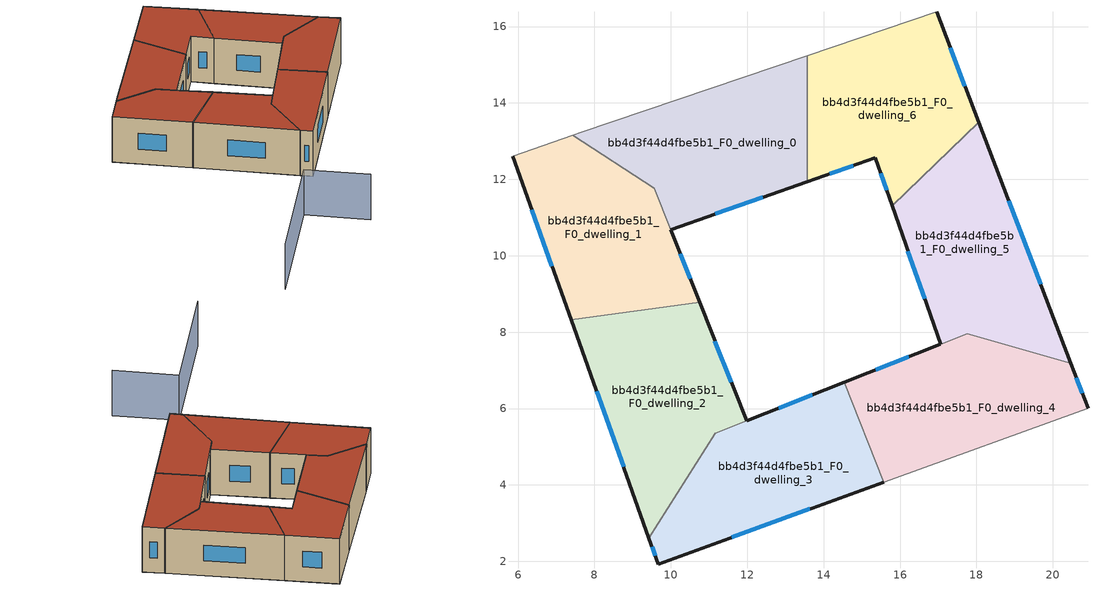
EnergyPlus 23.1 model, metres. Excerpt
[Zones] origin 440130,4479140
bb4d3f44d4fbe5b1_F0_dwelling_0
 floor ground (EU_floor_Construction): 13.57,11.94 13.57,15.24 7.66,13.24 7.43,13.16 9.56,11.77 9.99,10.69 z0
 wall outside (EU_wall_Construction): 13.57,11.94 9.99,10.69 z0:3
 wall adiabatic (EU_wall_Construction): 7.43,13.16 7.66,13.24 13.57,15.24 z0:3
 wall to bb4d3f44d4fbe5b1_F0_dwelling_6 (EU_wall_Construction): 13.57,15.24 13.57,11.94 z0:3
 wall to bb4d3f44d4fbe5b1_F0_dwelling_1 (EU_wall_Construction): 9.99,10.69 9.56,11.77 7.43,13.16 z0:3
 window (EU_Window_Construction): 12.4,11.53 11.16,11.1 z0.98:2.02
 roof outside (EU_roof_Construction): 13.57,15.24 13.57,11.94 9.99,10.69 9.56,11.77 7.43,13.16 7.66,13.24 z3
bb4d3f44d4fbe5b1_F0_dwelling_1
 floor ground (EU_floor_Construction): 10.75,8.78 9.99,10.69 9.56,11.77 7.43,13.16 5.85,12.61 7.39,8.32 z0
 wall outside (EU_wall_Construction): 10,10.68 10.75,8.78 / 7.39,8.32 5.85,12.61 z0:3
 wall adiabatic (EU_wall_Construction): 5.85,12.61 7.43,13.16 z0:3
 wall to bb4d3f44d4fbe5b1_F0_dwelling_2 (EU_wall_Construction): 10.75,8.78 7.39,8.32 z0:3
 window (EU_Window_Construction): 10.24,10.06 10.5,9.4 / 6.89,9.72 6.36,11.21 z0.98:2.02
 roof outside (EU_roof_Construction): 9.56,11.77 10,10.68 10.75,8.78 7.39,8.32 5.85,12.61 7.43,13.16 z3
bb4d3f44d4fbe5b1_F0_dwelling_2
 floor ground (EU_floor_Construction): 9.43,2.61 11.16,5.35 11.98,5.68 10.75,8.78 7.39,8.32 z0
 wall outside (EU_wall_Construction): 9.43,2.61 7.39,8.32 / 10.75,8.78 11.98,5.68 z0:3
 wall to bb4d3f44d4fbe5b1_F0_dwelling_3 (EU_wall_Construction): 11.98,5.68 11.16,5.35 9.43,2.61 z0:3
 window (EU_Window_Construction): 8.76,4.48 8.05,6.45 / 11.15,7.76 11.58,6.69 z0.98:2.02
 roof outside (EU_roof_Construction): 10.75,8.78 11.98,5.68 11.16,5.35 9.43,2.61 7.39,8.32 z3
bb4d3f44d4fbe5b1_F0_dwelling_3
 floor ground (EU_floor_Construction): 15.57,4.07 14.54,6.69 11.98,5.68 11.16,5.35 9.43,2.61 9.67,1.93 z0
 wall outside (EU_wall_Construction): 11.99,5.68 14.54,6.69 / 15.57,4.07 9.67,1.93 9.43,2.61 z0:3
 wall to bb4d3f44d4fbe5b1_F0_dwelling_4 (EU_wall_Construction): 14.54,6.69 15.57,4.07 z0:3
 window (EU_Window_Construction): 12.82,6.01 13.71,6.36 / 13.64,3.37 11.6,2.63 / 9.59,2.15 9.51,2.39 z0.98:2.02
 roof outside (EU_roof_Construction): 14.54,6.69 15.57,4.07 9.67,1.93 9.43,2.61 11.16,5.35 11.99,5.68 z3
bb4d3f44d4fbe5b1_F0_dwelling_4
 floor ground (EU_floor_Construction): 20.92,6.01 20.47,7.19 17.76,7.96 17.05,7.69 14.54,6.69 15.57,4.07 z0
 wall outside (EU_wall_Construction): 20.47,7.19 20.92,6.01 / 14.54,6.69 17.05,7.69 z0:3
 wall adiabatic (EU_wall_Construction): 20.92,6.01 15.57,4.07 z0:3
 wall to bb4d3f44d4fbe5b1_F0_dwelling_5 (EU_wall_Construction): 17.06,7.69 17.76,7.96 20.47,7.19 z0:3
 window (EU_Window_Construction): 20.62,6.81 20.77,6.4 / 15.36,7.02 16.23,7.36 z0.98:2.02
 roof outside (EU_roof_Construction): 20.47,7.19 20.92,6.01 15.57,4.07 14.54,6.69 17.06,7.69 17.76,7.96 z3
bb4d3f44d4fbe5b1_F0_dwelling_5
 floor ground (EU_floor_Construction): 20.47,7.19 18.06,13.5 15.79,11.31 17.06,7.69 17.76,7.97 z0
 wall outside (EU_wall_Construction): 18.06,13.5 20.47,7.19 / 17.06,7.69 15.79,11.31 z0:3
 wall to bb4d3f44d4fbe5b1_F0_dwelling_6 (EU_wall_Construction): 15.79,11.31 18.06,13.5 z0:3
 window (EU_Window_Construction): 18.85,11.44 19.68,9.26 / 16.64,8.87 16.21,10.12 z0.98:2.02
 roof outside (EU_roof_Construction): 18.06,13.5 20.47,7.19 17.76,7.97 17.06,7.69 15.79,11.31 z3
bb4d3f44d4fbe5b1_F0_dwelling_6
 floor ground (EU_floor_Construction): 18.06,13.5 16.96,16.38 13.57,15.24 13.57,11.94 15.35,12.57 15.79,11.31 z0
 wall outside (EU_wall_Construction): 15.79,11.31 15.35,12.57 13.57,11.94 / 16.96,16.38 18.06,13.5 z0:3
 wall adiabatic (EU_wall_Construction): 13.57,15.24 16.96,16.38 z0:3
 window (EU_Window_Construction): 15.65,11.72 15.49,12.15 / 14.77,12.36 14.15,12.14 / 17.32,15.44 17.7,14.44 z0.98:2.02
 roof outside (EU_roof_Construction): 16.96,16.38 18.06,13.5 15.79,11.31 15.35,12.57 13.57,11.94 13.57,15.24 z3
shading: -1.5,-2.11 5.86,0.56 / 5.86,0.56 7.15,-3.01 z0:3
[Building]
EU S2 Campaign: North Axis=0; Terrain=City; Solar Distribution=FullExterior
[Site:Location]
Madrid: Latitude=40.5; Longitude=-3.5; Time Zone=1; Elevation=609
[SizingPeriod:WeatherFileDays]
AnnualSizingPeriod: Begin Month=1; Begin Day of Month=1; End Month=12; End Day of Month=31; Day of Week for Start Day=Monday; Use Weather File Daylight Saving Period=No; Use Weather File Rain and Snow Indicators=No
[MATERIAL]
EU_InternalMass_Material: Roughness=MediumRough; Thickness=0.1; Conductivity=1; Density=1800; Specific Heat=900; Thermal Absorptance=0.9; Solar Absorptance=0.7; Visible Absorptance=0.7
[MATERIAL:NOMASS] Roughness=MediumRough; Thermal Absorptance=0.9; Solar Absorptance=0.7; Visible Absorptance=0.7
Name | Thermal Resistance
EU_wall_NoMass | 0.380735
EU_roof_NoMass | 0.646412
EU_floor_NoMass | 0.834376
[WINDOWMATERIAL:SIMPLEGLAZINGSYSTEM]
EU_Window_SimpleGlazing: UFactor=4.9725; Solar Heat Gain Coefficient=0.85; Visible Transmittance=0.85
[CONSTRUCTION]
EU_wall_Construction: EU_wall_NoMass
EU_roof_Construction: EU_roof_NoMass
EU_floor_Construction: EU_floor_NoMass
EU_InternalMass_Construction: EU_InternalMass_Material
EU_Window_Construction: EU_Window_SimpleGlazing
[ZONE] Type=1; Multiplier=1; Ceiling Height=autocalculate; Floor Area=autocalculate; Part of Total Floor Area=Yes
Name | Volume
bb4d3f44d4fbe5b1_F0_dwelling_0 | 45.8881
bb4d3f44d4fbe5b1_F0_dwelling_1 | 42.8899
bb4d3f44d4fbe5b1_F0_dwelling_2 | 45.2417
bb4d3f44d4fbe5b1_F0_dwelling_3 | 43.5502
bb4d3f44d4fbe5b1_F0_dwelling_4 | 43.752
bb4d3f44d4fbe5b1_F0_dwelling_5 | 45.0271
bb4d3f44d4fbe5b1_F0_dwelling_6 | 44.4045
[INTERNALMASS] Construction=EU_InternalMass_Construction
Name | Zone or ZoneList | Surface Area
bb4d3f44d4fbe5b1_F0_dwelling_0_EU_InternalMass | bb4d3f44d4fbe5b1_F0_dwelling_0 | 15.295
bb4d3f44d4fbe5b1_F0_dwelling_1_EU_InternalMass | bb4d3f44d4fbe5b1_F0_dwelling_1 | 14.2994
bb4d3f44d4fbe5b1_F0_dwelling_2_EU_InternalMass | bb4d3f44d4fbe5b1_F0_dwelling_2 | 15.0808
bb4d3f44d4fbe5b1_F0_dwelling_3_EU_InternalMass | bb4d3f44d4fbe5b1_F0_dwelling_3 | 14.5185
bb4d3f44d4fbe5b1_F0_dwelling_4_EU_InternalMass | bb4d3f44d4fbe5b1_F0_dwelling_4 | 14.5851
bb4d3f44d4fbe5b1_F0_dwelling_5_EU_InternalMass | bb4d3f44d4fbe5b1_F0_dwelling_5 | 15.0089
bb4d3f44d4fbe5b1_F0_dwelling_6_EU_InternalMass | bb4d3f44d4fbe5b1_F0_dwelling_6 | 14.8014
[OTHEREQUIPMENT] Fuel Type=Electricity; Design Level Calculation Method=Watts/Area; Power per Zone Floor Area=1; Fraction Latent=0; Fraction Radiant=0; Fraction Lost=0; Carbon Dioxide Generation Rate=0; EndUse Subcategory=EU_Step8_InternalGains
Name | Zone or ZoneList or Space or SpaceList | Schedule
EU_Step8_InternalGain_bb4d3f44d4fbe5b1_F0_dwelling_0_f000 | bb4d3f44d4fbe5b1_F0_dwelling_0 | EU_Step8_GainSchedule_bb4d3f44d4fbe5b1_F0_dwelling_0_f000
EU_Step8_InternalGain_bb4d3f44d4fbe5b1_F0_dwelling_1_f000 | bb4d3f44d4fbe5b1_F0_dwelling_1 | EU_Step8_GainSchedule_bb4d3f44d4fbe5b1_F0_dwelling_1_f000
EU_Step8_InternalGain_bb4d3f44d4fbe5b1_F0_dwelling_2_f000 | bb4d3f44d4fbe5b1_F0_dwelling_2 | EU_Step8_GainSchedule_bb4d3f44d4fbe5b1_F0_dwelling_2_f000
EU_Step8_InternalGain_bb4d3f44d4fbe5b1_F0_dwelling_3_f000 | bb4d3f44d4fbe5b1_F0_dwelling_3 | EU_Step8_GainSchedule_bb4d3f44d4fbe5b1_F0_dwelling_3_f000
EU_Step8_InternalGain_bb4d3f44d4fbe5b1_F0_dwelling_4_f000 | bb4d3f44d4fbe5b1_F0_dwelling_4 | EU_Step8_GainSchedule_bb4d3f44d4fbe5b1_F0_dwelling_4_f000
EU_Step8_InternalGain_bb4d3f44d4fbe5b1_F0_dwelling_5_f000 | bb4d3f44d4fbe5b1_F0_dwelling_5 | EU_Step8_GainSchedule_bb4d3f44d4fbe5b1_F0_dwelling_5_f000
EU_Step8_InternalGain_bb4d3f44d4fbe5b1_F0_dwelling_6_f000 | bb4d3f44d4fbe5b1_F0_dwelling_6 | EU_Step8_GainSchedule_bb4d3f44d4fbe5b1_F0_dwelling_6_f000
[ZONEVENTILATION:DESIGNFLOWRATE] Schedule=EU_AlwaysOn; Design Flow Rate Calculation Method=AirChanges/Hour; Air Changes per Hour=0.68; Ventilation Type=Natural; Fan Pressure Rise=0; Fan Total Efficiency=1; Constant Term Coefficient=1; Temperature Term Coefficient=0; Velocity Term Coefficient=0; Velocity Squared Term Coefficient=0; Minimum Indoor Temperature=-100; Maximum Indoor Temperature=100; Delta Temperature=-100; Minimum Outdoor Temperature=-100; Maximum Outdoor Temperature=100; Maximum Wind Speed=40
Name | Zone or ZoneList or Space or SpaceList
EU_ConstantAir_bb4d3f44d4fbe5b1_F0_dwelling_0 | bb4d3f44d4fbe5b1_F0_dwelling_0
EU_ConstantAir_bb4d3f44d4fbe5b1_F0_dwelling_1 | bb4d3f44d4fbe5b1_F0_dwelling_1
EU_ConstantAir_bb4d3f44d4fbe5b1_F0_dwelling_2 | bb4d3f44d4fbe5b1_F0_dwelling_2
EU_ConstantAir_bb4d3f44d4fbe5b1_F0_dwelling_3 | bb4d3f44d4fbe5b1_F0_dwelling_3
EU_ConstantAir_bb4d3f44d4fbe5b1_F0_dwelling_4 | bb4d3f44d4fbe5b1_F0_dwelling_4
EU_ConstantAir_bb4d3f44d4fbe5b1_F0_dwelling_5 | bb4d3f44d4fbe5b1_F0_dwelling_5
EU_ConstantAir_bb4d3f44d4fbe5b1_F0_dwelling_6 | bb4d3f44d4fbe5b1_F0_dwelling_6
[HVACTEMPLATE:THERMOSTAT] Constant Heating Setpoint=20; Constant Cooling Setpoint=50
EU_HeatOnly_bb4d3f44d4fbe5b1_F0_dwelling_0; EU_HeatOnly_bb4d3f44d4fbe5b1_F0_dwelling_1; EU_HeatOnly_bb4d3f44d4fbe5b1_F0_dwelling_2; EU_HeatOnly_bb4d3f44d4fbe5b1_F0_dwelling_3; EU_HeatOnly_bb4d3f44d4fbe5b1_F0_dwelling_4; EU_HeatOnly_bb4d3f44d4fbe5b1_F0_dwelling_5; EU_HeatOnly_bb4d3f44d4fbe5b1_F0_dwelling_6
[HVACTEMPLATE:ZONE:IDEALLOADSAIRSYSTEM] System Availability Schedule=EU_AlwaysOn; Maximum Heating Supply Air Temperature=50; Minimum Cooling Supply Air Temperature=13; Maximum Heating Supply Air Humidity Ratio=0.0156; Minimum Cooling Supply Air Humidity Ratio=0.0077; Heating Limit=NoLimit; Cooling Limit=NoLimit; Heating Availability Schedule=EU_AlwaysOn; Cooling Availability Schedule=EU_CoolingOff; Dehumidification Control Type=ConstantSensibleHeatRatio; Cooling Sensible Heat Ratio=0.7; Dehumidification Setpoint=60; Humidification Control Type=None; Humidification Setpoint=30; Outdoor Air Method=None; Outdoor Air Flow Rate per Person=0.00944; Outdoor Air Flow Rate per Zone Floor Area=0; Outdoor Air Flow Rate per Zone=0; Demand Controlled Ventilation Type=None; Outdoor Air Economizer Type=NoEconomizer; Heat Recovery Type=None; Sensible Heat Recovery Effectiveness=0.7; Latent Heat Recovery Effectiveness=0.65
Name | Template Thermostat
bb4d3f44d4fbe5b1_F0_dwelling_0 | EU_HeatOnly_bb4d3f44d4fbe5b1_F0_dwelling_0
bb4d3f44d4fbe5b1_F0_dwelling_1 | EU_HeatOnly_bb4d3f44d4fbe5b1_F0_dwelling_1
bb4d3f44d4fbe5b1_F0_dwelling_2 | EU_HeatOnly_bb4d3f44d4fbe5b1_F0_dwelling_2
bb4d3f44d4fbe5b1_F0_dwelling_3 | EU_HeatOnly_bb4d3f44d4fbe5b1_F0_dwelling_3
bb4d3f44d4fbe5b1_F0_dwelling_4 | EU_HeatOnly_bb4d3f44d4fbe5b1_F0_dwelling_4
bb4d3f44d4fbe5b1_F0_dwelling_5 | EU_HeatOnly_bb4d3f44d4fbe5b1_F0_dwelling_5
bb4d3f44d4fbe5b1_F0_dwelling_6 | EU_HeatOnly_bb4d3f44d4fbe5b1_F0_dwelling_6
[SIZING:ZONE] Zone Cooling Design Supply Air Temperature Input Method=SupplyAirTemperature; Zone Cooling Design Supply Air Temperature=13; Zone Heating Design Supply Air Temperature Input Method=SupplyAirTemperature; Zone Heating Design Supply Air Temperature=50; Zone Cooling Design Supply Air Humidity Ratio=0.008; Zone Heating Design Supply Air Humidity Ratio=0.008; Cooling Design Air Flow Method=DesignDay; Cooling Design Air Flow Rate=0; Cooling Minimum Air Flow per Zone Floor Area=0.000762; Cooling Minimum Air Flow=0; Cooling Minimum Air Flow Fraction=0.2; Heating Design Air Flow Method=DesignDay; Heating Design Air Flow Rate=0; Heating Maximum Air Flow per Zone Floor Area=0.002032; Heating Maximum Air Flow=0.141576; Heating Maximum Air Flow Fraction=0.3; Account for Dedicated Outdoor Air System=No; Dedicated Outdoor Air System Control Strategy=NeutralSupplyAir; Dedicated Outdoor Air Low Setpoint Temperature for Design=autosize; Dedicated Outdoor Air High Setpoint Temperature for Design=autosize; Zone Load Sizing Method=Sensible Load Only No Latent Load; Zone Latent Cooling Design Supply Air Humidity Ratio Input Method=HumidityRatioDifference; Zone Cooling Design Supply Air Humidity Ratio Difference=0.005; Zone Latent Heating Design Supply Air Humidity Ratio Input Method=HumidityRatioDifference; Zone Humidification Design Supply Air Humidity Ratio Difference=0.005
bb4d3f44d4fbe5b1_F0_dwelling_0; bb4d3f44d4fbe5b1_F0_dwelling_1; bb4d3f44d4fbe5b1_F0_dwelling_2; bb4d3f44d4fbe5b1_F0_dwelling_3; bb4d3f44d4fbe5b1_F0_dwelling_4; bb4d3f44d4fbe5b1_F0_dwelling_5; bb4d3f44d4fbe5b1_F0_dwelling_6
[SCHEDULE:CONSTANT]
Name | Hourly Value
EU_AlwaysOn | 1
EU_CoolingOff | 0
[SCHEDULE:FILE] Column Number=1; Rows to Skip at Top=0; Number of Hours of Data=8760; Column Separator=Comma; Interpolate to Timestep=No; Minutes per Item=60; Adjust Schedule for Daylight Savings=Yes
Name | File
EU_Step8_GainSchedule_bb4d3f44d4fbe5b1_F0_dwelling_0_f000 | ../../schedules/bb4d3f44d4fbe5b1/bb4d3f44d4fbe5b1_F0_dwelling_0_f000_gain.csv
EU_Step8_GainSchedule_bb4d3f44d4fbe5b1_F0_dwelling_1_f000 | ../../schedules/bb4d3f44d4fbe5b1/bb4d3f44d4fbe5b1_F0_dwelling_1_f000_gain.csv
EU_Step8_GainSchedule_bb4d3f44d4fbe5b1_F0_dwelling_2_f000 | ../../schedules/bb4d3f44d4fbe5b1/bb4d3f44d4fbe5b1_F0_dwelling_2_f000_gain.csv
EU_Step8_GainSchedule_bb4d3f44d4fbe5b1_F0_dwelling_3_f000 | ../../schedules/bb4d3f44d4fbe5b1/bb4d3f44d4fbe5b1_F0_dwelling_3_f000_gain.csv
EU_Step8_GainSchedule_bb4d3f44d4fbe5b1_F0_dwelling_4_f000 | ../../schedules/bb4d3f44d4fbe5b1/bb4d3f44d4fbe5b1_F0_dwelling_4_f000_gain.csv
EU_Step8_GainSchedule_bb4d3f44d4fbe5b1_F0_dwelling_5_f000 | ../../schedules/bb4d3f44d4fbe5b1/bb4d3f44d4fbe5b1_F0_dwelling_5_f000_gain.csv
EU_Step8_GainSchedule_bb4d3f44d4fbe5b1_F0_dwelling_6_f000 | ../../schedules/bb4d3f44d4fbe5b1/bb4d3f44d4fbe5b1_F0_dwelling_6_f000_gain.csv
